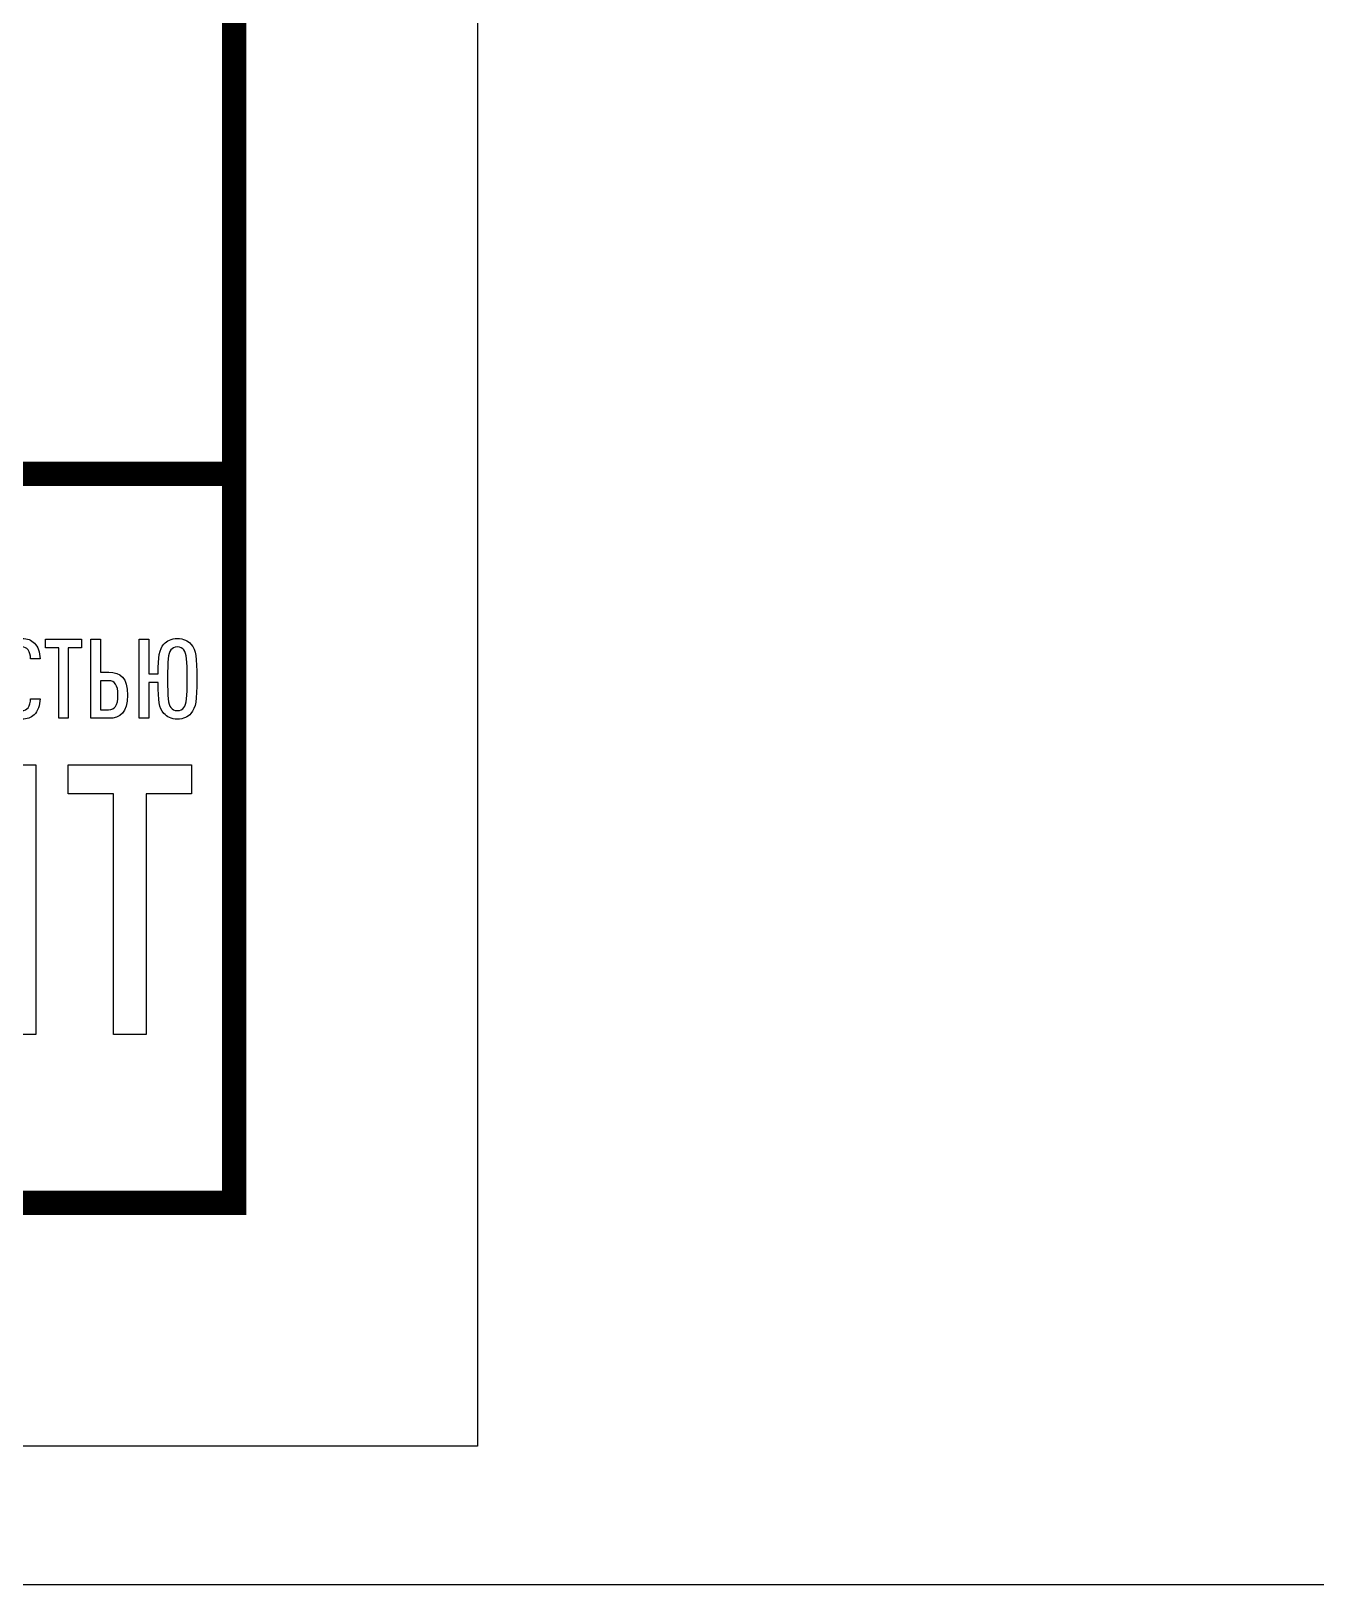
# Model space of a CAD drawing. Header units: millimetres. Extents: x 1601 to 15402, y -324 to 12625.
# Drawn here: x 11787.76 to 11814.18, y 318.24 to 350.2 of the extents above; entities that cross this region are included whole.
import ezdxf

# ---------------------------------------------------------------- set-up
doc = ezdxf.new("R2010")
doc.units = ezdxf.units.MM

# ---------------------------------------------------------------- blocks, each defined once
blk = doc.blocks.new('Лого')
at = {"color": 159}
for points, knots in [([(9.4763, 2.0293), (9.4763, 2.0293), (9.4331, 2.0293), (9.4331, 2.0293), (9.4331, 2.0293), (9.4326, 2.014), (9.4296, 1.9983), (9.4215, 1.9876), (9.4215, 1.9876), (9.4159, 1.9805), (9.4067, 1.9749), (9.393, 1.9749), (9.393, 1.9749), (9.3788, 1.9749), (9.3691, 1.9805), (9.363, 1.9886), (9.363, 1.9886), (9.3504, 2.0059), (9.3483, 2.0349), (9.3483, 2.1207), (9.3483, 2.1207), (9.3483, 2.2065), (9.3504, 2.2355), (9.363, 2.2528), (9.363, 2.2528), (9.3691, 2.2609), (9.3788, 2.2665), (9.393, 2.2665), (9.393, 2.2665), (9.4067, 2.2665), (9.4159, 2.2609), (9.4215, 2.2538), (9.4215, 2.2538), (9.4301, 2.2431), (9.4326, 2.2279), (9.4331, 2.2126), (9.4331, 2.2126), (9.4331, 2.2126), (9.4763, 2.2126), (9.4763, 2.2126), (9.4763, 2.2126), (9.4758, 2.2421), (9.4672, 2.268), (9.4504, 2.2843), (9.4504, 2.2843), (9.4362, 2.298), (9.4184, 2.3056), (9.393, 2.3056), (9.393, 2.3056), (9.3646, 2.3056), (9.3448, 2.2949), (9.331, 2.2792), (9.331, 2.2792), (9.3072, 2.2517), (9.3046, 2.2208), (9.3046, 2.1207), (9.3046, 2.1207), (9.3046, 2.0206), (9.3072, 1.9897), (9.331, 1.9622), (9.331, 1.9622), (9.3448, 1.9465), (9.3646, 1.9358), (9.393, 1.9358), (9.393, 1.9358), (9.4169, 1.9358), (9.4347, 1.9429), (9.4489, 1.9556), (9.4489, 1.9556), (9.4667, 1.9719), (9.4758, 1.9988), (9.4763, 2.0293)], [0, 0, 0, 0, 0.052632, 0.052632, 0.052632, 0.052632, 0.105263, 0.105263, 0.105263, 0.105263, 0.157895, 0.157895, 0.157895, 0.157895, 0.210526, 0.210526, 0.210526, 0.210526, 0.263158, 0.263158, 0.263158, 0.263158, 0.315789, 0.315789, 0.315789, 0.315789, 0.368421, 0.368421, 0.368421, 0.368421, 0.421053, 0.421053, 0.421053, 0.421053, 0.473684, 0.473684, 0.473684, 0.473684, 0.526316, 0.526316, 0.526316, 0.526316, 0.578947, 0.578947, 0.578947, 0.578947, 0.631579, 0.631579, 0.631579, 0.631579, 0.684211, 0.684211, 0.684211, 0.684211, 0.736842, 0.736842, 0.736842, 0.736842, 0.789474, 0.789474, 0.789474, 0.789474, 0.842105, 0.842105, 0.842105, 0.842105, 0.894737, 0.894737, 0.894737, 0.894737, 1, 1, 1, 1]), ([(9.6663, 2.2624), (9.6663, 2.2624), (9.6663, 2.3015), (9.6663, 2.3015), (9.6663, 2.3015), (9.6663, 2.3015), (9.5012, 2.3015), (9.5012, 2.3015), (9.5012, 2.3015), (9.5012, 2.3015), (9.5012, 2.2624), (9.5012, 2.2624), (9.5012, 2.2624), (9.5012, 2.2624), (9.5622, 2.2624), (9.5622, 2.2624), (9.5622, 2.2624), (9.5622, 2.2624), (9.5622, 1.9399), (9.5622, 1.9399), (9.5622, 1.9399), (9.5622, 1.9399), (9.6058, 1.9399), (9.6058, 1.9399), (9.6058, 1.9399), (9.6058, 1.9399), (9.6058, 2.2624), (9.6058, 2.2624), (9.6058, 2.2624), (9.6058, 2.2624), (9.6663, 2.2624), (9.6663, 2.2624)], [0, 0, 0, 0, 0.111111, 0.111111, 0.111111, 0.111111, 0.222222, 0.222222, 0.222222, 0.222222, 0.333333, 0.333333, 0.333333, 0.333333, 0.444444, 0.444444, 0.444444, 0.444444, 0.555556, 0.555556, 0.555556, 0.555556, 0.666667, 0.666667, 0.666667, 0.666667, 0.777778, 0.777778, 0.777778, 0.777778, 1, 1, 1, 1]), ([(9.8766, 2.0455), (9.8766, 2.1253), (9.8456, 2.1507), (9.7907, 2.1507), (9.7907, 2.1507), (9.7907, 2.1507), (9.7531, 2.1507), (9.7531, 2.1507), (9.7531, 2.1507), (9.7531, 2.1507), (9.7531, 2.3015), (9.7531, 2.3015), (9.7531, 2.3015), (9.7531, 2.3015), (9.7095, 2.3015), (9.7095, 2.3015), (9.7095, 2.3015), (9.7095, 2.3015), (9.7095, 1.9399), (9.7095, 1.9399), (9.7095, 1.9399), (9.7095, 1.9399), (9.7907, 1.9399), (9.7907, 1.9399), (9.7907, 1.9399), (9.8451, 1.9399), (9.8766, 1.9658), (9.8766, 2.0455)], [0, 0, 0, 0, 0.125, 0.125, 0.125, 0.125, 0.25, 0.25, 0.25, 0.25, 0.375, 0.375, 0.375, 0.375, 0.5, 0.5, 0.5, 0.5, 0.625, 0.625, 0.625, 0.625, 0.75, 0.75, 0.75, 0.75, 1, 1, 1, 1]), ([(9.9741, 1.9399), (9.9741, 1.9399), (9.9741, 2.1039), (9.9741, 2.1039), (9.9741, 2.1039), (9.9741, 2.1039), (10.0167, 2.1039), (10.0167, 2.1039), (10.0167, 2.1039), (10.0173, 2.0171), (10.0213, 1.9876), (10.0432, 1.9622), (10.0432, 1.9622), (10.0569, 1.9465), (10.0767, 1.9358), (10.1051, 1.9358), (10.1051, 1.9358), (10.1336, 1.9358), (10.1529, 1.946), (10.1671, 1.9622), (10.1671, 1.9622), (10.1905, 1.9892), (10.1935, 2.0206), (10.1935, 2.1207), (10.1935, 2.1207), (10.1935, 2.2208), (10.191, 2.2512), (10.1671, 2.2792), (10.1671, 2.2792), (10.1534, 2.2949), (10.1336, 2.3056), (10.1051, 2.3056), (10.1051, 2.3056), (10.0767, 2.3056), (10.0569, 2.2949), (10.0432, 2.2792), (10.0432, 2.2792), (10.0218, 2.2543), (10.0173, 2.2253), (10.0167, 2.1436), (10.0167, 2.1436), (10.0167, 2.1436), (9.9741, 2.1436), (9.9741, 2.1436), (9.9741, 2.1436), (9.9741, 2.1436), (9.9741, 2.3015), (9.9741, 2.3015), (9.9741, 2.3015), (9.9741, 2.3015), (9.9304, 2.3015), (9.9304, 2.3015), (9.9304, 2.3015), (9.9304, 2.3015), (9.9304, 1.9399), (9.9304, 1.9399), (9.9304, 1.9399), (9.9304, 1.9399), (9.9741, 1.9399), (9.9741, 1.9399)], [0, 0, 0, 0, 0.0625, 0.0625, 0.0625, 0.0625, 0.125, 0.125, 0.125, 0.125, 0.1875, 0.1875, 0.1875, 0.1875, 0.25, 0.25, 0.25, 0.25, 0.3125, 0.3125, 0.3125, 0.3125, 0.375, 0.375, 0.375, 0.375, 0.4375, 0.4375, 0.4375, 0.4375, 0.5, 0.5, 0.5, 0.5, 0.5625, 0.5625, 0.5625, 0.5625, 0.625, 0.625, 0.625, 0.625, 0.6875, 0.6875, 0.6875, 0.6875, 0.75, 0.75, 0.75, 0.75, 0.8125, 0.8125, 0.8125, 0.8125, 0.875, 0.875, 0.875, 0.875, 1, 1, 1, 1]), ([(10.1498, 2.1207), (10.1498, 2.0349), (10.1478, 2.0059), (10.1346, 1.9886), (10.1346, 1.9886), (10.1285, 1.9805), (10.1193, 1.9749), (10.1051, 1.9749), (10.1051, 1.9749), (10.0909, 1.9749), (10.0818, 1.9805), (10.0757, 1.9886), (10.0757, 1.9886), (10.0625, 2.0059), (10.0604, 2.0349), (10.0604, 2.1207), (10.0604, 2.1207), (10.0604, 2.2065), (10.0625, 2.2355), (10.0757, 2.2528), (10.0757, 2.2528), (10.0818, 2.2609), (10.0909, 2.2665), (10.1051, 2.2665), (10.1051, 2.2665), (10.1193, 2.2665), (10.1285, 2.2609), (10.1346, 2.2528), (10.1346, 2.2528), (10.1478, 2.2355), (10.1498, 2.2065), (10.1498, 2.1207)], [0, 0, 0, 0, 0.111111, 0.111111, 0.111111, 0.111111, 0.222222, 0.222222, 0.222222, 0.222222, 0.333333, 0.333333, 0.333333, 0.333333, 0.444444, 0.444444, 0.444444, 0.444444, 0.555556, 0.555556, 0.555556, 0.555556, 0.666667, 0.666667, 0.666667, 0.666667, 0.777778, 0.777778, 0.777778, 0.777778, 1, 1, 1, 1]), ([(9.8329, 2.0455), (9.8329, 1.9968), (9.8187, 1.979), (9.7902, 1.979), (9.7902, 1.979), (9.7902, 1.979), (9.7531, 1.979), (9.7531, 1.979), (9.7531, 1.979), (9.7531, 1.979), (9.7531, 2.1116), (9.7531, 2.1116), (9.7531, 2.1116), (9.7531, 2.1116), (9.7902, 2.1116), (9.7902, 2.1116), (9.7902, 2.1116), (9.8187, 2.1116), (9.8329, 2.0938), (9.8329, 2.0455)], [0, 0, 0, 0, 0.166667, 0.166667, 0.166667, 0.166667, 0.333333, 0.333333, 0.333333, 0.333333, 0.5, 0.5, 0.5, 0.5, 0.666667, 0.666667, 0.666667, 0.666667, 1, 1, 1, 1]), ([(9.4574, 0.4914), (9.4574, 0.4914), (9.4574, 1.7272), (9.4574, 1.7272), (9.4574, 1.7272), (9.4574, 1.7272), (9.3202, 1.7272), (9.3202, 1.7272), (9.3202, 1.7272), (9.3202, 1.7272), (9.0165, 0.8681), (9.0165, 0.8681), (9.0165, 0.8681), (9.0165, 0.8681), (9.0165, 1.7272), (9.0165, 1.7272), (9.0165, 1.7272), (9.0165, 1.7272), (8.8673, 1.7272), (8.8673, 1.7272), (8.8673, 1.7272), (8.8673, 1.7272), (8.8673, 0.4914), (8.8673, 0.4914), (8.8673, 0.4914), (8.8673, 0.4914), (9.0061, 0.4914), (9.0061, 0.4914), (9.0061, 0.4914), (9.0061, 0.4914), (9.3081, 1.3488), (9.3081, 1.3488), (9.3081, 1.3488), (9.3081, 1.3488), (9.3081, 0.4914), (9.3081, 0.4914), (9.3081, 0.4914), (9.3081, 0.4914), (9.4574, 0.4914), (9.4574, 0.4914)], [0, 0, 0, 0, 0.090909, 0.090909, 0.090909, 0.090909, 0.181818, 0.181818, 0.181818, 0.181818, 0.272727, 0.272727, 0.272727, 0.272727, 0.363636, 0.363636, 0.363636, 0.363636, 0.454545, 0.454545, 0.454545, 0.454545, 0.545455, 0.545455, 0.545455, 0.545455, 0.636364, 0.636364, 0.636364, 0.636364, 0.727273, 0.727273, 0.727273, 0.727273, 0.818182, 0.818182, 0.818182, 0.818182, 1, 1, 1, 1]), ([(10.169, 1.5935), (10.169, 1.5935), (10.169, 1.7272), (10.169, 1.7272), (10.169, 1.7272), (10.169, 1.7272), (9.6049, 1.7272), (9.6049, 1.7272), (9.6049, 1.7272), (9.6049, 1.7272), (9.6049, 1.5935), (9.6049, 1.5935), (9.6049, 1.5935), (9.6049, 1.5935), (9.8132, 1.5935), (9.8132, 1.5935), (9.8132, 1.5935), (9.8132, 1.5935), (9.8132, 0.4914), (9.8132, 0.4914), (9.8132, 0.4914), (9.8132, 0.4914), (9.9624, 0.4914), (9.9624, 0.4914), (9.9624, 0.4914), (9.9624, 0.4914), (9.9624, 1.5935), (9.9624, 1.5935), (9.9624, 1.5935), (9.9624, 1.5935), (10.169, 1.5935), (10.169, 1.5935)], [0, 0, 0, 0, 0.111111, 0.111111, 0.111111, 0.111111, 0.222222, 0.222222, 0.222222, 0.222222, 0.333333, 0.333333, 0.333333, 0.333333, 0.444444, 0.444444, 0.444444, 0.444444, 0.555556, 0.555556, 0.555556, 0.555556, 0.666667, 0.666667, 0.666667, 0.666667, 0.777778, 0.777778, 0.777778, 0.777778, 1, 1, 1, 1])]:
    blk.add_open_spline(points, degree=3, knots=knots, dxfattribs=at)

msp = doc.modelspace()

# ---------------------------------------------------------------- linework, layer by layer
msp.add_line((15402.2532, 318.2356), (5591.2496, 318.2356))
msp.add_lwpolyline([(11202.9391, 741.0927), (11796.9391, 741.0927), (11796.9391, 321.0927), (11202.9391, 321.0927)], close=True)
at = {"const_width": 0.5}
msp.add_lwpolyline([(11222.9391, 736.0927), (11791.9391, 736.0927), (11791.9391, 326.0927), (11222.9391, 326.0927)], close=True, dxfattribs=at)
msp.add_lwpolyline([(11671.9391, 341.0927), (11791.9391, 341.0927)], dxfattribs=at)

# ---------------------------------------------------------------- block references
at = {"xscale": 4.492609629394886, "yscale": 4.492609629394886, "zscale": 4.492609629394886}
msp.add_blockref('Лого', (11745.3728, 327.3479), dxfattribs=at)

doc.saveas('drawing.dxf')
